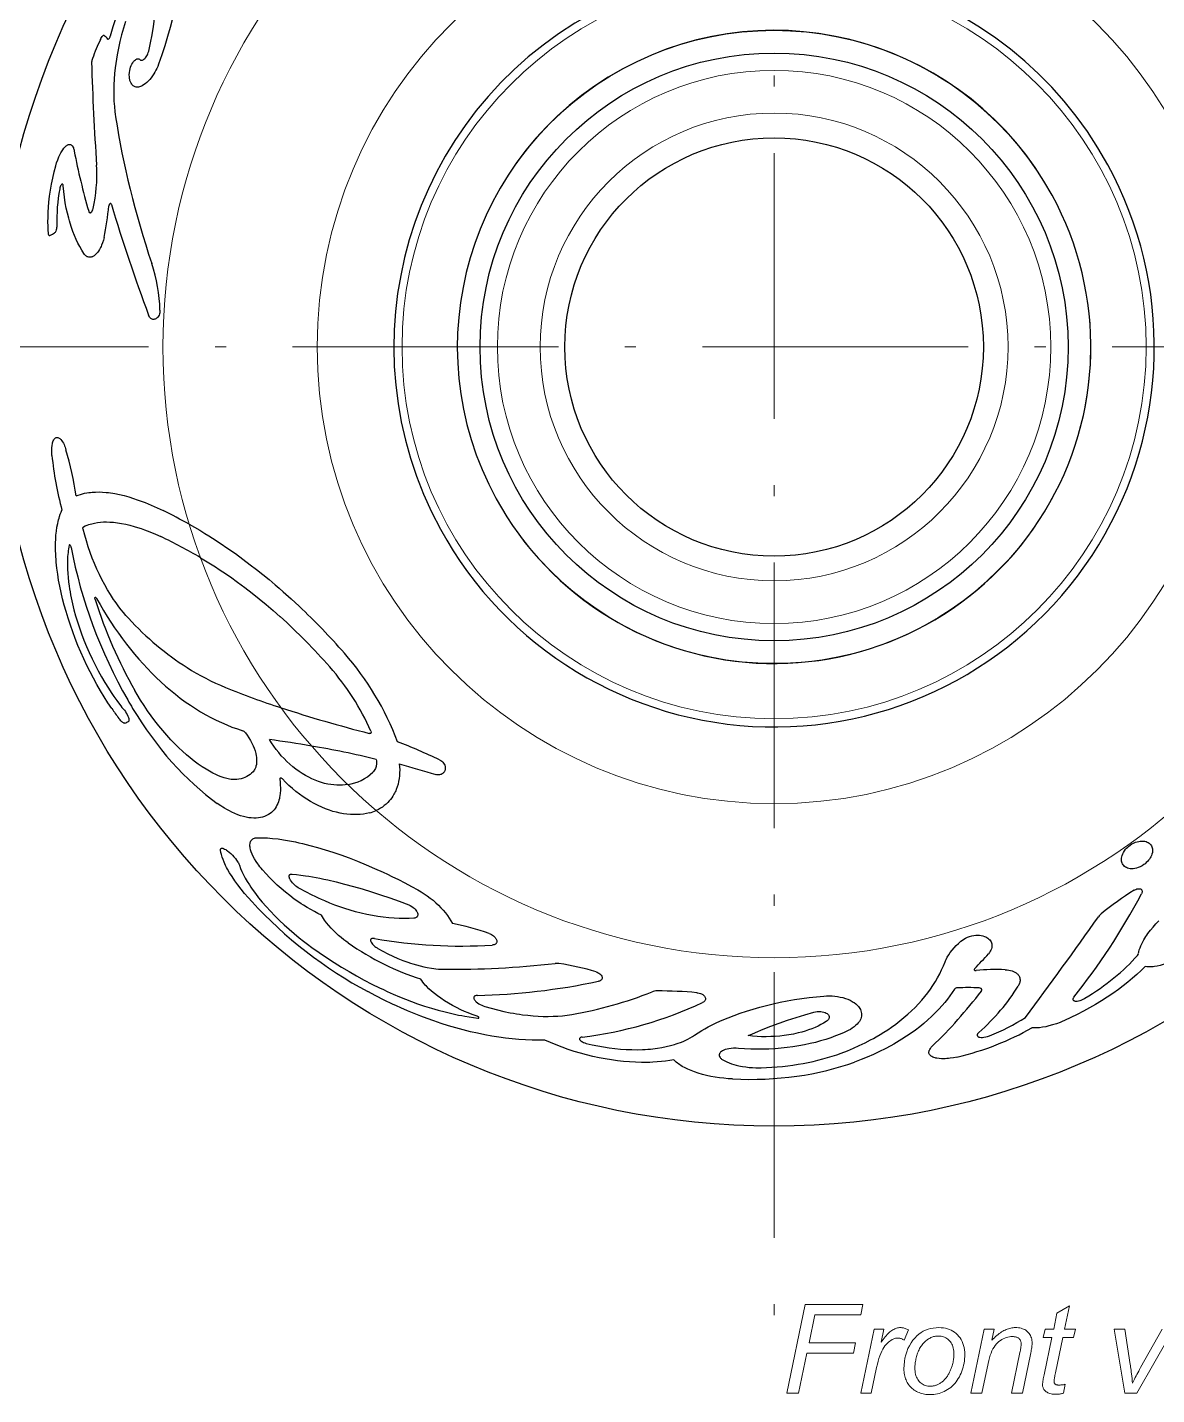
# Model space of a CAD drawing. Extents: x 0 to 594, y 0 to 575.
# Drawn here: x 213 to 263.9, y 481.4 to 543.2 of the extents above; entities that cross this region are included whole.
import ezdxf

# ---------------------------------------------------------------- set-up
doc = ezdxf.new("R2010")
doc.units = 0
doc.linetypes.add('DASHDOT', pattern=[18.5, 12, -3, 0.5, -3])

msp = doc.modelspace()

# ---------------------------------------------------------------- linework, layer by layer
at = {"color": 7, "linetype": 'DASHDOT', "lineweight": 13}
for p, q in [((246.667, 574.531), (246.667, 483.011)), ((292.427, 528.771), (200.907, 528.771))]:
    msp.add_line(p, q, dxfattribs=at)
at = {"color": 7, "lineweight": 30, "ltscale": 0.005429}
msp.add_line((217.918, 513.065), (217.809, 513.253), dxfattribs=at)
at = {"color": 7, "lineweight": 30}
for points in [[(220.011, 547.135), (220.011, 546.96), (220.007, 546.78), (219.996, 546.556), (219.979, 546.323), (219.957, 546.083), (219.93, 545.836), (219.909, 545.671), (219.885, 545.503), (219.858, 545.326), (219.829, 545.148), (219.765, 544.789), (219.728, 544.6), (219.688, 544.408), (219.646, 544.211), (219.6, 544.013), (219.503, 543.613), (219.396, 543.206), (219.28, 542.795), (219.155, 542.379), (219.02, 541.962), (218.877, 541.543)], [(218.432, 542.131), (218.511, 542.507), (218.582, 542.876), (218.645, 543.239), (218.699, 543.593), (218.744, 543.937), (218.781, 544.272), (218.796, 544.438), (218.809, 544.6), (218.82, 544.755), (218.828, 544.905), (218.836, 545.13), (218.839, 545.345), (218.837, 545.553), (218.829, 545.751), (218.821, 545.878), (218.81, 546)], [(217.38, 543.474), (217.289, 543.169), (217.206, 542.866), (217.132, 542.565), (217.067, 542.266), (217.037, 542.117), (217.01, 541.969), (216.977, 541.772), (216.948, 541.577), (216.923, 541.384), (216.895, 541.123), (216.874, 540.864), (216.861, 540.609), (216.855, 540.358), (216.857, 540.111), (216.866, 539.868), (216.883, 539.63), (216.907, 539.395), (216.921, 539.279), (216.938, 539.165)], [(216.253, 542.665), (216.269, 542.699), (216.299, 542.751), (216.331, 542.796), (216.358, 542.825), (216.371, 542.836), (216.384, 542.844), (216.399, 542.849), (216.412, 542.849), (216.423, 542.843)], [(216.593, 542.67), (216.597, 542.666), (216.603, 542.665), (216.609, 542.666), (216.616, 542.669), (216.634, 542.683), (216.652, 542.704), (216.666, 542.726), (216.678, 542.75), (216.69, 542.777), (216.698, 542.804)], [(217.574, 541.265), (217.589, 541.337), (217.611, 541.41), (217.641, 541.484), (217.673, 541.549), (217.71, 541.609), (217.75, 541.664), (217.791, 541.708), (217.833, 541.745), (217.855, 541.76), (217.876, 541.772), (217.896, 541.781), (217.915, 541.788), (217.944, 541.792), (217.97, 541.791), (217.993, 541.784), (218.014, 541.771), (218.032, 541.752)], [(218.032, 541.752), (218.049, 541.736), (218.069, 541.724), (218.092, 541.719), (218.117, 541.719), (218.133, 541.722), (218.15, 541.727), (218.184, 541.743), (218.22, 541.767), (218.255, 541.798), (218.289, 541.836), (218.322, 541.879), (218.352, 541.927), (218.374, 541.968), (218.393, 542.01), (218.415, 542.071), (218.432, 542.131)], [(218.877, 541.543), (218.838, 541.439), (218.8, 541.352), (218.759, 541.266), (218.715, 541.183), (218.667, 541.103), (218.607, 541.012), (218.545, 540.926), (218.479, 540.847), (218.412, 540.775), (218.344, 540.711), (218.275, 540.655), (218.205, 540.607), (218.136, 540.568), (218.102, 540.553), (218.069, 540.539), (218.016, 540.523), (217.965, 540.513), (217.916, 540.51), (217.869, 540.513), (217.824, 540.523), (217.79, 540.535), (217.757, 540.552), (217.727, 540.573), (217.698, 540.598), (217.681, 540.617), (217.664, 540.639), (217.634, 540.686), (217.609, 540.74), (217.596, 540.775), (217.586, 540.811), (217.577, 540.849), (217.569, 540.889), (217.56, 540.975), (217.558, 541.067), (217.563, 541.164), (217.574, 541.265)], [(214.236, 536.947), (214.278, 537.089), (214.325, 537.226), (214.377, 537.356), (214.433, 537.477), (214.463, 537.535), (214.493, 537.589), (214.522, 537.637), (214.551, 537.681), (214.597, 537.744), (214.644, 537.798), (214.69, 537.843), (214.713, 537.862), (214.736, 537.878), (214.759, 537.892), (214.781, 537.903), (214.801, 537.911), (214.82, 537.916), (214.85, 537.92), (214.878, 537.919), (214.905, 537.912), (214.931, 537.9), (214.96, 537.878), (214.987, 537.849), (215.011, 537.812), (215.032, 537.769), (215.044, 537.738), (215.054, 537.705), (215.065, 537.665), (215.074, 537.623)], [(213.906, 533.898), (213.895, 534.065), (213.888, 534.236), (213.885, 534.41), (213.887, 534.629), (213.895, 534.853), (213.909, 535.08), (213.93, 535.309), (213.961, 535.58), (214.001, 535.853), (214.048, 536.127), (214.103, 536.402), (214.166, 536.676), (214.236, 536.947)], [(215.923, 535.018), (215.97, 535.255), (216.01, 535.493), (216.042, 535.73), (216.067, 535.965), (216.084, 536.197), (216.094, 536.424), (216.096, 536.645), (216.092, 536.814), (216.083, 536.979)], [(214.577, 536.043), (214.571, 536.08), (214.566, 536.095), (214.56, 536.107), (214.551, 536.118), (214.541, 536.124), (214.53, 536.125), (214.522, 536.123), (214.513, 536.119), (214.496, 536.105), (214.478, 536.083), (214.457, 536.044), (214.438, 535.997), (214.427, 535.957), (214.418, 535.916)], [(215.501, 532.994), (215.408, 533.145), (215.319, 533.301), (215.235, 533.464), (215.155, 533.632), (215.08, 533.805), (215.01, 533.984), (214.944, 534.169), (214.883, 534.359), (214.851, 534.469), (214.82, 534.581), (214.763, 534.811), (214.712, 535.046), (214.669, 535.287), (214.631, 535.534), (214.601, 535.786), (214.577, 536.043)], [(215.727, 534.899), (215.737, 534.872), (215.752, 534.85), (215.76, 534.843), (215.769, 534.837), (215.784, 534.831), (215.801, 534.831), (215.818, 534.837), (215.83, 534.844), (215.843, 534.854), (215.866, 534.881), (215.887, 534.915), (215.908, 534.964), (215.923, 535.018)], [(216.748, 535.213), (216.743, 535.225), (216.737, 535.236), (216.731, 535.243), (216.723, 535.248), (216.709, 535.251), (216.693, 535.247), (216.678, 535.236), (216.665, 535.22), (216.653, 535.199), (216.643, 535.17), (216.637, 535.139)], [(214.282, 534.235), (214.281, 534.193), (214.277, 534.151), (214.27, 534.109), (214.256, 534.054), (214.238, 534.004), (214.222, 533.972), (214.204, 533.947), (214.187, 533.931)], [(213.974, 533.799), (213.965, 533.795), (213.957, 533.795), (213.945, 533.798), (213.934, 533.807), (213.925, 533.82), (213.918, 533.835), (213.913, 533.854), (213.906, 533.898)], [(216.415, 533.712), (216.386, 533.592), (216.35, 533.475), (216.309, 533.364), (216.286, 533.311), (216.262, 533.261), (216.217, 533.178), (216.169, 533.102), (216.118, 533.034), (216.066, 532.975), (216.016, 532.928), (215.966, 532.89), (215.914, 532.86), (215.889, 532.848), (215.863, 532.839), (215.829, 532.829), (215.796, 532.824), (215.762, 532.823), (215.725, 532.827), (215.689, 532.835), (215.654, 532.849), (215.621, 532.868), (215.599, 532.884), (215.578, 532.901), (215.558, 532.921), (215.538, 532.943), (215.501, 532.994)], [(218.941, 530.43), (218.94, 530.372), (218.933, 530.315), (218.919, 530.26), (218.901, 530.209), (218.877, 530.163), (218.849, 530.122), (218.821, 530.09), (218.791, 530.064), (218.759, 530.043), (218.726, 530.028), (218.693, 530.019), (218.659, 530.016), (218.626, 530.018), (218.593, 530.026), (218.562, 530.04), (218.531, 530.06), (218.501, 530.088), (218.473, 530.122), (218.448, 530.163), (218.428, 530.208)], [(214.064, 523.872), (214.056, 523.99), (214.053, 524.104), (214.058, 524.214), (214.069, 524.317), (214.085, 524.404), (214.095, 524.445), (214.107, 524.482), (214.125, 524.528), (214.144, 524.569), (214.166, 524.604), (214.181, 524.623), (214.196, 524.64), (214.212, 524.653), (214.228, 524.665), (214.251, 524.676), (214.275, 524.683), (214.299, 524.686), (214.33, 524.682), (214.363, 524.672), (214.395, 524.655), (214.427, 524.631), (214.449, 524.611), (214.471, 524.589), (214.513, 524.536), (214.548, 524.483), (214.581, 524.424), (214.613, 524.358), (214.636, 524.305), (214.657, 524.249), (214.677, 524.191), (214.696, 524.131)], [(215.161, 522.043), (215.253, 522.079), (215.348, 522.11), (215.445, 522.138), (215.539, 522.16), (215.634, 522.179), (215.731, 522.194), (215.805, 522.203), (215.88, 522.21), (216.033, 522.219), (216.19, 522.221), (216.35, 522.215), (216.514, 522.202), (216.611, 522.191), (216.709, 522.178), (216.808, 522.163), (216.909, 522.146), (217.112, 522.104), (217.319, 522.054), (217.53, 521.996), (217.744, 521.929), (217.918, 521.87), (218.093, 521.807), (218.27, 521.739), (218.404, 521.685), (218.539, 521.628), (218.811, 521.507), (219.086, 521.377)], [(216.768, 512.437), (216.594, 512.697), (216.424, 512.965), (216.258, 513.24), (216.096, 513.521), (215.94, 513.805), (215.789, 514.095), (215.644, 514.389), (215.503, 514.687), (215.369, 514.988), (215.241, 515.291), (215.119, 515.595), (215.004, 515.901), (214.896, 516.208), (214.796, 516.514), (214.702, 516.82), (214.621, 517.109), (214.546, 517.396), (214.479, 517.68), (214.42, 517.961), (214.368, 518.238), (214.324, 518.512), (214.287, 518.78), (214.259, 519.046), (214.248, 519.177), (214.239, 519.307), (214.233, 519.433), (214.228, 519.557), (214.226, 519.741), (214.228, 519.921), (214.235, 520.095), (214.247, 520.265), (214.267, 520.451), (214.293, 520.631), (214.325, 520.802), (214.344, 520.885), (214.364, 520.966), (214.386, 521.044), (214.409, 521.12), (214.442, 521.218), (214.479, 521.312), (214.517, 521.402)], [(215.472, 520.533), (215.466, 520.571), (215.465, 520.599), (215.469, 520.622), (215.476, 520.638), (215.485, 520.646)], [(215.485, 520.646), (215.566, 520.685), (215.65, 520.719), (215.735, 520.75), (215.796, 520.769), (215.859, 520.787), (215.986, 520.816), (216.118, 520.839), (216.253, 520.855), (216.392, 520.865), (216.534, 520.867), (216.679, 520.863), (216.763, 520.858), (216.849, 520.851), (216.939, 520.842), (217.031, 520.83), (217.212, 520.8), (217.397, 520.763), (217.585, 520.718), (217.777, 520.666), (217.932, 520.618), (218.09, 520.566), (218.248, 520.51), (218.369, 520.464), (218.49, 520.417), (218.734, 520.314), (218.982, 520.203)], [(220.267, 520.759), (220.502, 520.626), (220.736, 520.489), (220.969, 520.349), (221.143, 520.241), (221.316, 520.132), (221.662, 519.906), (222.005, 519.674), (222.345, 519.435), (222.683, 519.189), (223.017, 518.936), (223.302, 518.715), (223.584, 518.49), (223.864, 518.261), (224.142, 518.028), (224.326, 517.87), (224.508, 517.711), (224.87, 517.387), (225.226, 517.058)], [(217.52, 516.513), (217.405, 516.641), (217.291, 516.775), (217.19, 516.901), (217.09, 517.03), (216.992, 517.163), (216.919, 517.266), (216.848, 517.37), (216.708, 517.585), (216.573, 517.807), (216.446, 518.031), (216.324, 518.261), (216.207, 518.497), (216.095, 518.738), (215.988, 518.984), (215.887, 519.234), (215.792, 519.488), (215.702, 519.745), (215.619, 520.006), (215.543, 520.268), (215.472, 520.533)], [(214.843, 519.811), (214.827, 519.733), (214.814, 519.653), (214.801, 519.568), (214.79, 519.48), (214.774, 519.303), (214.765, 519.118), (214.763, 518.926), (214.767, 518.728), (214.777, 518.544), (214.793, 518.356), (214.814, 518.164), (214.84, 517.969), (214.86, 517.838), (214.882, 517.705), (214.908, 517.569), (214.935, 517.433), (214.993, 517.169), (215.06, 516.902), (215.134, 516.633), (215.216, 516.362), (215.305, 516.091), (215.401, 515.82), (215.51, 515.533), (215.627, 515.247), (215.75, 514.964), (215.88, 514.684), (216.015, 514.408), (216.157, 514.136), (216.304, 513.87), (216.456, 513.61), (216.613, 513.357), (216.737, 513.167), (216.863, 512.982), (216.991, 512.803), (217.12, 512.629)], [(214.934, 519.709), (214.926, 519.74), (214.916, 519.77), (214.906, 519.791), (214.895, 519.809), (214.887, 519.82), (214.879, 519.828), (214.868, 519.835), (214.859, 519.835), (214.85, 519.829), (214.844, 519.817), (214.843, 519.811)], [(220.772, 519.253), (220.999, 519.117), (221.225, 518.977), (221.45, 518.834), (221.618, 518.724), (221.786, 518.612), (222.119, 518.383), (222.449, 518.146), (222.777, 517.902), (223.102, 517.652), (223.423, 517.395), (223.741, 517.132), (224.056, 516.863), (224.367, 516.588)], [(216.015, 517.358), (216.009, 517.381), (216.005, 517.403), (216.004, 517.426), (216.007, 517.445), (216.013, 517.457), (216.022, 517.464), (216.028, 517.464), (216.035, 517.462), (216.05, 517.453), (216.067, 517.435), (216.082, 517.411)], [(221.328, 509.519), (221.176, 509.603), (221.025, 509.694), (220.846, 509.809), (220.668, 509.933), (220.489, 510.065), (220.312, 510.205), (220.135, 510.353), (219.96, 510.508), (219.786, 510.67), (219.615, 510.839), (219.429, 511.031), (219.246, 511.232), (219.066, 511.44), (218.89, 511.654), (218.717, 511.876), (218.548, 512.103), (218.383, 512.336), (218.223, 512.574), (218.068, 512.817), (217.918, 513.065)], [(217.336, 512.358), (217.379, 512.302), (217.423, 512.234), (217.463, 512.162), (217.494, 512.096), (217.519, 512.032), (217.533, 511.981), (217.542, 511.936), (217.543, 511.916), (217.542, 511.899), (217.54, 511.885), (217.536, 511.873), (217.53, 511.865), (217.523, 511.859)], [(217.349, 511.783), (217.332, 511.781), (217.311, 511.785), (217.288, 511.795), (217.269, 511.805), (217.249, 511.819), (217.226, 511.838), (217.202, 511.859), (217.172, 511.89), (217.141, 511.924), (217.084, 511.995)], [(228.466, 511.409), (228.472, 511.393), (228.474, 511.369), (228.472, 511.358), (228.468, 511.347), (228.456, 511.329), (228.439, 511.317), (228.428, 511.314), (228.417, 511.312), (228.393, 511.315)], [(222.797, 511.348), (222.882, 511.236), (222.96, 511.12), (223.032, 511.001), (223.096, 510.88), (223.151, 510.76), (223.198, 510.641), (223.237, 510.524), (223.267, 510.408), (223.288, 510.296), (223.296, 510.241), (223.302, 510.187), (223.305, 510.135), (223.306, 510.084), (223.303, 509.996), (223.293, 509.912), (223.276, 509.834), (223.265, 509.797), (223.252, 509.761), (223.238, 509.728), (223.222, 509.696), (223.199, 509.655), (223.173, 509.618), (223.144, 509.584)], [(227.423, 509.002), (227.303, 508.986), (227.18, 508.976), (227.054, 508.972), (226.927, 508.975), (226.797, 508.985), (226.659, 509.002), (226.519, 509.027), (226.377, 509.059), (226.235, 509.099), (226.092, 509.147), (225.948, 509.202), (225.805, 509.265), (225.662, 509.335), (225.514, 509.415), (225.368, 509.503), (225.224, 509.599), (225.082, 509.701), (224.942, 509.81), (224.806, 509.926), (224.673, 510.048), (224.544, 510.176), (224.42, 510.309), (224.301, 510.447), (224.187, 510.59), (224.078, 510.737), (223.976, 510.887), (223.88, 511.04)], [(223.144, 509.584), (223.079, 509.518), (223.01, 509.459), (222.936, 509.407), (222.858, 509.361), (222.777, 509.322), (222.691, 509.289), (222.601, 509.264), (222.508, 509.246), (222.411, 509.235), (222.33, 509.231), (222.247, 509.233), (222.162, 509.239), (222.075, 509.251), (222.016, 509.261), (221.957, 509.273), (221.835, 509.305), (221.711, 509.346), (221.585, 509.395), (221.457, 509.452), (221.328, 509.519)], [(228.705, 510.142), (228.715, 510.073), (228.72, 510.006), (228.718, 509.939), (228.715, 509.902), (228.709, 509.866), (228.699, 509.819), (228.685, 509.774), (228.668, 509.73), (228.645, 509.683), (228.617, 509.64), (228.586, 509.599), (228.551, 509.561)], [(229.744, 509.944), (229.757, 509.807), (229.763, 509.67), (229.762, 509.537), (229.754, 509.405), (229.739, 509.275), (229.717, 509.147), (229.688, 509.023), (229.652, 508.902), (229.61, 508.785), (229.585, 508.727), (229.559, 508.671), (229.532, 508.617), (229.503, 508.563), (229.457, 508.485), (229.406, 508.409), (229.352, 508.336), (229.293, 508.266), (229.223, 508.19), (229.147, 508.118), (229.067, 508.051), (228.983, 507.988), (228.894, 507.931), (228.801, 507.878), (228.704, 507.831)], [(231.562, 510.124), (231.614, 510.096), (231.662, 510.061), (231.705, 510.021), (231.742, 509.975), (231.773, 509.927), (231.797, 509.875), (231.813, 509.822), (231.821, 509.769), (231.822, 509.743), (231.821, 509.717), (231.818, 509.691), (231.813, 509.667), (231.806, 509.643), (231.797, 509.62), (231.787, 509.598), (231.775, 509.577), (231.756, 509.551), (231.734, 509.528), (231.71, 509.506), (231.676, 509.484), (231.64, 509.466), (231.6, 509.453), (231.558, 509.445), (231.515, 509.442), (231.476, 509.444), (231.438, 509.449), (231.399, 509.458)], [(224.348, 509.242), (224.364, 509.11), (224.374, 508.982), (224.378, 508.857), (224.376, 508.736), (224.368, 508.619), (224.354, 508.497), (224.344, 508.438), (224.332, 508.381), (224.311, 508.298), (224.286, 508.218), (224.258, 508.142), (224.225, 508.07), (224.185, 507.994), (224.14, 507.924), (224.09, 507.858), (224.035, 507.799), (223.977, 507.744), (223.913, 507.696)], [(224.47, 509.258), (224.45, 509.275), (224.429, 509.289), (224.408, 509.297), (224.391, 509.299), (224.376, 509.297), (224.364, 509.291), (224.355, 509.282), (224.35, 509.27), (224.347, 509.256), (224.348, 509.242)], [(228.398, 507.725), (228.262, 507.695), (228.124, 507.672), (227.981, 507.656), (227.836, 507.647), (227.688, 507.646), (227.537, 507.651), (227.384, 507.665), (227.229, 507.685), (227.072, 507.714), (226.913, 507.75), (226.753, 507.793), (226.592, 507.845), (226.421, 507.907), (226.25, 507.978), (226.079, 508.057), (225.908, 508.145), (225.739, 508.24), (225.571, 508.343), (225.404, 508.453), (225.24, 508.571), (225.079, 508.696), (224.921, 508.827), (224.766, 508.965), (224.616, 509.109), (224.47, 509.258)], [(223.913, 507.696), (223.836, 507.646), (223.753, 507.603), (223.667, 507.567), (223.576, 507.537), (223.482, 507.515), (223.383, 507.499), (223.281, 507.49), (223.175, 507.489), (223.066, 507.495), (222.953, 507.508), (222.831, 507.53), (222.707, 507.56), (222.58, 507.597), (222.45, 507.643), (222.318, 507.697), (222.185, 507.758), (222.076, 507.812), (221.967, 507.871), (221.858, 507.935), (221.775, 507.986), (221.692, 508.039), (221.526, 508.153)], [(223.57, 505.154), (223.513, 505.222), (223.457, 505.291), (223.406, 505.358), (223.356, 505.425), (223.281, 505.536), (223.213, 505.646), (223.154, 505.753), (223.103, 505.858), (223.063, 505.96), (223.046, 506.009), (223.032, 506.057), (223.014, 506.139), (223.007, 506.179), (223.004, 506.217), (223.002, 506.253), (223.003, 506.286), (223.007, 506.335), (223.017, 506.381), (223.032, 506.422), (223.051, 506.46), (223.074, 506.493), (223.102, 506.522), (223.134, 506.547), (223.171, 506.567), (223.206, 506.581), (223.244, 506.592), (223.285, 506.6), (223.318, 506.603), (223.352, 506.605)], [(223.352, 506.605), (223.494, 506.605), (223.641, 506.601), (223.792, 506.593), (223.908, 506.585), (224.027, 506.574), (224.271, 506.546), (224.524, 506.51), (224.785, 506.465), (225.053, 506.412), (225.213, 506.377), (225.375, 506.34), (225.54, 506.3), (225.707, 506.257), (226.046, 506.164), (226.393, 506.061), (226.746, 505.948), (227.105, 505.825), (227.48, 505.689), (227.86, 505.542), (228.245, 505.385), (228.633, 505.219), (229.023, 505.042), (229.218, 504.95), (229.414, 504.856), (229.708, 504.711), (230.001, 504.561), (230.293, 504.406), (230.584, 504.247)], [(262.419, 505.383), (262.397, 505.42), (262.379, 505.46), (262.365, 505.502), (262.356, 505.546), (262.352, 505.577), (262.35, 505.608), (262.35, 505.641), (262.353, 505.674), (262.362, 505.738), (262.38, 505.804), (262.405, 505.871), (262.44, 505.943), (262.484, 506.014), (262.535, 506.083), (262.581, 506.134), (262.63, 506.183), (262.683, 506.229), (262.739, 506.272), (262.815, 506.321), (262.895, 506.363), (262.977, 506.397), (263.052, 506.422), (263.126, 506.439), (263.2, 506.449), (263.271, 506.453), (263.339, 506.449), (263.404, 506.44), (263.46, 506.425), (263.512, 506.405), (263.56, 506.38), (263.603, 506.35), (263.641, 506.317), (263.674, 506.279)], [(221.675, 506.041), (221.675, 506.07), (221.68, 506.093), (221.684, 506.103), (221.691, 506.111), (221.703, 506.12), (221.719, 506.126), (221.738, 506.129), (221.755, 506.128), (221.773, 506.125), (221.813, 506.112), (221.859, 506.092), (221.909, 506.064), (221.949, 506.039), (221.989, 506.01), (222.063, 505.952), (222.137, 505.887), (222.211, 505.814), (222.283, 505.737), (222.345, 505.663), (222.401, 505.589), (222.457, 505.506), (222.481, 505.464), (222.502, 505.425), (222.518, 505.39), (222.531, 505.357)], [(223.097, 503.704), (222.923, 503.897), (222.758, 504.09), (222.602, 504.282), (222.456, 504.472), (222.32, 504.66), (222.195, 504.845), (222.088, 505.015), (221.993, 505.181), (221.948, 505.264), (221.907, 505.345), (221.87, 505.421), (221.837, 505.496), (221.788, 505.615), (221.747, 505.729), (221.715, 505.838), (221.691, 505.943), (221.675, 506.041)], [(263.674, 506.279), (263.7, 506.239), (263.721, 506.197), (263.737, 506.151), (263.747, 506.102), (263.752, 506.051), (263.751, 505.997), (263.743, 505.933), (263.726, 505.867), (263.701, 505.799), (263.675, 505.744), (263.644, 505.689), (263.608, 505.635), (263.567, 505.582), (263.52, 505.529), (263.468, 505.479), (263.413, 505.431), (263.355, 505.387), (263.276, 505.336), (263.193, 505.292), (263.11, 505.257), (263.033, 505.232), (262.958, 505.214), (262.883, 505.203), (262.812, 505.2), (262.743, 505.203), (262.679, 505.214), (262.624, 505.23), (262.572, 505.251), (262.526, 505.278), (262.485, 505.309), (262.449, 505.344), (262.419, 505.383)], [(222.531, 505.357), (222.582, 505.22), (222.643, 505.078), (222.714, 504.932), (222.794, 504.782), (222.883, 504.628), (222.98, 504.472), (223.043, 504.377), (223.108, 504.282), (223.247, 504.089), (223.397, 503.894), (223.557, 503.699), (223.738, 503.49), (223.928, 503.282), (224.127, 503.074), (224.335, 502.869), (224.549, 502.666), (224.771, 502.467), (224.999, 502.271), (225.231, 502.08), (225.418, 501.932), (225.608, 501.788), (225.8, 501.648)], [(226.237, 503.112), (226.075, 503.186), (225.912, 503.268), (225.748, 503.357), (225.583, 503.453), (225.418, 503.555), (225.314, 503.621), (225.211, 503.69), (225.007, 503.835), (224.804, 503.987), (224.604, 504.147), (224.42, 504.303), (224.24, 504.465), (224.064, 504.631), (223.894, 504.802), (223.729, 504.977), (223.57, 505.154)], [(225.234, 504.309), (225.18, 504.341), (225.126, 504.378), (225.073, 504.42), (225.016, 504.469), (224.963, 504.521), (224.918, 504.571), (224.878, 504.623), (224.837, 504.683), (224.806, 504.741), (224.795, 504.768), (224.785, 504.795), (224.777, 504.834), (224.775, 504.869), (224.777, 504.886), (224.781, 504.9), (224.787, 504.913), (224.794, 504.924), (224.806, 504.938), (224.822, 504.948), (224.84, 504.956), (224.855, 504.96), (224.872, 504.962), (224.909, 504.962)], [(224.909, 504.962), (225.104, 504.941), (225.304, 504.916), (225.51, 504.887), (225.669, 504.862), (225.83, 504.834), (226.16, 504.772), (226.339, 504.735), (226.522, 504.696), (226.895, 504.609), (227.279, 504.512), (227.673, 504.405), (228.074, 504.289), (228.484, 504.163), (228.899, 504.027), (229.32, 503.883), (229.746, 503.73), (230.175, 503.569)], [(230.404, 502.967), (230.194, 502.956), (229.981, 502.952), (229.746, 502.955), (229.508, 502.966), (229.267, 502.984), (229.023, 503.01), (228.778, 503.045), (228.53, 503.087), (228.28, 503.136), (228.029, 503.194), (227.776, 503.259), (227.521, 503.332), (227.294, 503.404), (227.067, 503.481), (226.838, 503.564), (226.609, 503.654), (226.38, 503.749), (226.237, 503.811), (226.094, 503.875), (225.95, 503.942), (225.807, 504.011), (225.52, 504.156), (225.234, 504.309)], [(230.584, 504.247), (230.729, 504.163), (230.871, 504.073), (231.009, 503.978), (231.143, 503.879), (231.272, 503.776), (231.395, 503.669), (231.514, 503.557), (231.627, 503.443), (231.732, 503.327), (231.83, 503.209), (231.921, 503.09), (232.003, 502.971), (232.077, 502.853), (232.142, 502.735)], [(262.922, 504.233), (262.958, 504.254), (262.995, 504.271), (263.041, 504.287), (263.086, 504.296), (263.129, 504.3), (263.168, 504.297), (263.203, 504.288), (263.233, 504.273), (263.246, 504.263), (263.256, 504.253), (263.272, 504.231), (263.281, 504.205), (263.285, 504.177), (263.282, 504.144), (263.273, 504.109), (263.257, 504.073)], [(230.175, 503.569), (230.242, 503.539), (230.308, 503.502), (230.37, 503.458), (230.417, 503.419), (230.459, 503.377), (230.496, 503.334), (230.527, 503.29), (230.542, 503.264), (230.555, 503.238), (230.568, 503.204), (230.577, 503.171), (230.581, 503.139), (230.579, 503.102), (230.571, 503.068), (230.564, 503.053), (230.555, 503.039), (230.545, 503.026), (230.533, 503.014), (230.508, 502.995), (230.477, 502.981), (230.443, 502.972), (230.404, 502.967)], [(227.436, 501.857), (227.34, 501.926), (227.245, 501.997), (227.125, 502.092), (227.009, 502.19), (226.897, 502.29), (226.791, 502.391), (226.673, 502.513), (226.564, 502.635), (226.465, 502.757), (226.42, 502.818), (226.377, 502.878), (226.325, 502.957), (226.278, 503.035), (226.237, 503.112)], [(263.115, 501.366), (263.131, 501.451), (263.155, 501.54), (263.186, 501.632), (263.224, 501.727), (263.264, 501.815), (263.31, 501.905), (263.361, 501.997), (263.403, 502.066), (263.448, 502.136), (263.496, 502.208), (263.546, 502.279), (263.656, 502.423), (263.775, 502.568), (263.904, 502.712), (264.041, 502.855)], [(233.799, 502.282), (233.855, 502.26), (233.909, 502.233), (233.96, 502.202), (234.006, 502.167), (234.044, 502.132), (234.077, 502.095), (234.094, 502.072), (234.109, 502.049), (234.126, 502.018), (234.138, 501.987), (234.145, 501.957), (234.148, 501.919), (234.147, 501.901), (234.144, 501.884), (234.137, 501.862), (234.126, 501.842), (234.112, 501.823), (234.1, 501.81), (234.086, 501.799), (234.057, 501.781), (234.023, 501.767), (233.985, 501.758), (233.943, 501.753)], [(255.101, 501.929), (255.166, 501.979), (255.237, 502.025), (255.313, 502.067), (255.402, 502.108), (255.495, 502.141), (255.59, 502.167), (255.679, 502.185), (255.767, 502.195), (255.854, 502.198), (255.938, 502.195), (256.019, 502.185), (256.095, 502.168), (256.159, 502.148), (256.219, 502.124), (256.274, 502.095), (256.323, 502.063), (256.367, 502.027), (256.405, 501.988), (256.436, 501.946), (256.462, 501.902), (256.481, 501.855), (256.495, 501.806), (256.501, 501.756), (256.501, 501.704), (256.494, 501.647), (256.479, 501.589), (256.457, 501.531), (256.426, 501.473), (256.388, 501.415), (256.343, 501.359)], [(225.8, 501.648), (226.13, 501.416), (226.463, 501.19), (226.799, 500.972), (227.138, 500.76), (227.478, 500.557), (227.82, 500.361), (228.164, 500.174), (228.508, 499.995), (228.853, 499.824), (229.026, 499.742), (229.199, 499.662), (229.475, 499.539), (229.751, 499.421), (230.026, 499.31), (230.301, 499.204), (230.575, 499.105), (230.886, 498.999), (231.196, 498.901), (231.504, 498.812), (231.811, 498.731), (232.114, 498.658), (232.414, 498.594), (232.563, 498.566), (232.711, 498.539), (232.908, 498.507), (233.103, 498.479), (233.297, 498.455)], [(228.624, 502.052), (228.576, 502.057), (228.553, 502.057), (228.531, 502.055), (228.514, 502.052), (228.499, 502.047), (228.48, 502.037), (228.465, 502.023), (228.455, 502.007), (228.449, 501.987), (228.448, 501.973), (228.449, 501.959), (228.452, 501.94), (228.457, 501.921), (228.475, 501.883), (228.5, 501.842), (228.538, 501.794), (228.586, 501.744), (228.641, 501.696), (228.691, 501.657), (228.744, 501.622), (228.783, 501.598)], [(228.783, 501.598), (229.008, 501.475), (229.233, 501.359), (229.46, 501.25), (229.686, 501.151), (229.913, 501.059), (230.138, 500.976), (230.249, 500.939), (230.361, 500.903), (230.526, 500.854), (230.69, 500.81), (230.852, 500.772), (231.011, 500.74), (231.205, 500.707), (231.301, 500.694), (231.395, 500.683), (231.518, 500.672), (231.64, 500.665), (231.758, 500.662)], [(254.385, 500.991), (254.407, 501.045), (254.431, 501.098), (254.485, 501.206), (254.549, 501.313), (254.621, 501.419), (254.701, 501.525), (254.789, 501.629), (254.885, 501.731), (254.989, 501.831), (255.101, 501.929)], [(249.698, 496.876), (249.976, 496.984), (250.248, 497.097), (250.514, 497.217), (250.773, 497.341), (251.026, 497.472), (251.15, 497.539), (251.271, 497.607), (251.451, 497.713), (251.626, 497.82), (251.797, 497.931), (251.964, 498.045), (252.158, 498.185), (252.346, 498.328), (252.527, 498.475), (252.701, 498.626), (252.869, 498.78), (253.029, 498.937), (253.183, 499.097), (253.33, 499.261), (253.469, 499.427), (253.601, 499.596), (253.723, 499.763), (253.838, 499.933), (253.947, 500.104), (254.048, 500.278), (254.142, 500.454), (254.23, 500.631), (254.311, 500.81), (254.385, 500.991)], [(265.111, 501.298), (264.959, 501.209), (264.807, 501.126), (264.655, 501.051), (264.509, 500.986), (264.366, 500.928), (264.225, 500.879), (264.089, 500.838), (263.96, 500.806), (263.836, 500.784), (263.777, 500.776), (263.72, 500.77), (263.637, 500.766), (263.559, 500.767), (263.487, 500.774), (263.419, 500.785)], [(238.634, 500.54), (238.679, 500.524), (238.722, 500.504), (238.76, 500.483), (238.795, 500.458), (238.832, 500.426), (238.862, 500.392), (238.885, 500.356), (238.898, 500.326), (238.905, 500.296), (238.906, 500.266), (238.9, 500.238), (238.889, 500.212), (238.871, 500.186), (238.846, 500.164), (238.816, 500.145), (238.781, 500.13), (238.741, 500.119)], [(255.722, 500.695), (255.713, 500.684), (255.707, 500.673), (255.703, 500.663), (255.701, 500.653), (255.701, 500.644), (255.704, 500.636), (255.709, 500.628), (255.716, 500.621), (255.725, 500.615), (255.736, 500.61), (255.763, 500.605), (255.784, 500.605)], [(257.102, 500.641), (257.185, 500.634), (257.263, 500.623), (257.338, 500.607), (257.407, 500.587), (257.476, 500.56), (257.539, 500.53), (257.594, 500.495), (257.643, 500.455), (257.665, 500.434), (257.684, 500.412), (257.708, 500.382), (257.727, 500.349), (257.743, 500.316), (257.758, 500.273), (257.767, 500.229), (257.771, 500.183), (257.769, 500.136), (257.761, 500.088), (257.754, 500.058), (257.744, 500.027), (257.718, 499.964), (257.684, 499.901)], [(263.419, 500.785), (263.237, 500.607), (263.047, 500.43), (262.848, 500.255), (262.642, 500.083), (262.429, 499.915), (262.21, 499.75), (261.964, 499.573), (261.71, 499.401), (261.449, 499.234), (261.182, 499.072), (260.91, 498.914), (260.632, 498.762), (260.349, 498.616), (260.062, 498.476), (259.771, 498.343)], [(236.312, 497.463), (236.027, 497.458), (235.738, 497.461), (235.444, 497.472), (235.148, 497.491), (234.847, 497.517), (234.544, 497.551), (234.238, 497.592), (233.921, 497.643), (233.601, 497.701), (233.279, 497.768), (232.955, 497.842), (232.628, 497.924), (232.301, 498.013), (231.971, 498.11), (231.641, 498.215), (231.309, 498.327), (231.01, 498.434), (230.711, 498.547), (230.411, 498.665), (230.112, 498.79), (229.812, 498.92), (229.625, 499.004), (229.438, 499.09), (229.064, 499.268), (228.691, 499.455), (228.319, 499.651)], [(233.223, 498.559), (233.041, 498.622), (232.858, 498.691), (232.69, 498.76), (232.523, 498.834), (232.332, 498.927), (232.145, 499.026), (231.962, 499.13), (231.785, 499.239), (231.616, 499.351), (231.471, 499.456), (231.333, 499.564), (231.203, 499.673), (231.083, 499.783), (230.972, 499.894), (230.921, 499.949), (230.872, 500.005), (230.812, 500.078), (230.757, 500.151), (230.707, 500.223)], [(254.815, 499.765), (254.713, 499.612), (254.605, 499.462), (254.493, 499.313), (254.374, 499.166), (254.251, 499.021), (254.1, 498.854), (253.942, 498.69), (253.777, 498.529), (253.605, 498.371), (253.425, 498.216), (253.24, 498.065), (253.047, 497.917), (252.848, 497.773), (252.643, 497.633), (252.431, 497.497), (252.312, 497.423), (252.19, 497.351), (252.066, 497.279), (251.939, 497.208), (251.683, 497.071), (251.419, 496.94), (251.149, 496.814), (250.872, 496.693), (250.59, 496.578), (250.301, 496.468)], [(256.023, 499.676), (256.036, 499.696), (256.044, 499.716), (256.047, 499.736), (256.044, 499.753), (256.037, 499.769), (256.025, 499.783), (256.014, 499.792), (256.001, 499.799), (255.969, 499.81), (255.932, 499.816)], [(233.273, 499.48), (233.245, 499.479), (233.219, 499.476), (233.188, 499.468), (233.161, 499.458), (233.139, 499.445), (233.121, 499.428), (233.11, 499.408), (233.104, 499.386), (233.104, 499.361), (233.107, 499.343), (233.114, 499.325), (233.123, 499.305), (233.135, 499.285), (233.167, 499.243), (233.189, 499.219), (233.214, 499.195), (233.273, 499.148), (233.341, 499.103), (233.403, 499.067), (233.469, 499.035), (233.54, 499.006), (233.611, 498.982)], [(243.079, 497.686), (243.236, 497.791), (243.403, 497.893), (243.544, 497.975), (243.691, 498.055), (243.843, 498.134), (243.96, 498.193), (244.081, 498.25), (244.329, 498.363), (244.588, 498.472), (244.857, 498.577), (245.135, 498.678), (245.422, 498.774), (245.716, 498.865), (246.018, 498.951), (246.321, 499.03), (246.63, 499.104), (246.944, 499.172), (247.264, 499.234), (247.588, 499.29), (247.915, 499.34), (248.245, 499.383), (248.577, 499.42), (248.91, 499.45)], [(243.182, 499.601), (243.219, 499.597), (243.279, 499.585), (243.337, 499.567), (243.39, 499.545), (243.442, 499.517), (243.486, 499.485), (243.505, 499.467), (243.522, 499.449), (243.544, 499.418), (243.561, 499.386), (243.57, 499.354), (243.573, 499.322), (243.568, 499.29), (243.557, 499.259), (243.538, 499.229), (243.511, 499.201), (243.478, 499.176), (243.439, 499.154)], [(248.91, 499.45), (249.036, 499.457), (249.162, 499.458), (249.287, 499.454), (249.41, 499.444), (249.529, 499.429), (249.645, 499.408), (249.769, 499.379), (249.886, 499.344), (249.997, 499.304), (250.101, 499.258), (250.15, 499.233), (250.197, 499.207), (250.241, 499.181), (250.283, 499.153), (250.355, 499.099), (250.419, 499.041), (250.448, 499.012), (250.474, 498.981), (250.51, 498.935), (250.541, 498.887), (250.567, 498.838), (250.587, 498.788), (250.605, 498.729), (250.615, 498.668), (250.618, 498.607), (250.613, 498.546), (250.6, 498.484), (250.58, 498.423), (250.552, 498.362), (250.517, 498.302), (250.494, 498.269), (250.469, 498.237), (250.413, 498.174), (250.349, 498.114), (250.277, 498.055), (250.197, 497.999), (250.11, 497.947), (250.016, 497.897)], [(260.205, 499.408), (260.18, 499.373), (260.171, 499.355), (260.164, 499.337), (260.16, 499.322), (260.158, 499.309), (260.16, 499.289), (260.166, 499.271), (260.177, 499.256), (260.192, 499.243), (260.206, 499.236), (260.221, 499.23), (260.258, 499.222), (260.3, 499.22), (260.354, 499.223), (260.414, 499.234), (260.477, 499.251), (260.531, 499.269), (260.585, 499.292), (260.643, 499.319), (260.698, 499.35)], [(233.297, 498.455), (233.318, 498.455), (233.333, 498.458), (233.341, 498.464), (233.343, 498.474), (233.34, 498.484), (233.331, 498.496), (233.318, 498.509), (233.295, 498.525), (233.268, 498.541), (233.223, 498.559)], [(233.611, 498.982), (233.899, 498.899), (234.185, 498.824), (234.471, 498.758), (234.754, 498.7), (234.896, 498.674), (235.038, 498.65), (235.177, 498.628), (235.315, 498.609), (235.551, 498.581), (235.785, 498.559), (236.015, 498.544), (236.243, 498.535), (236.466, 498.532), (236.686, 498.537), (236.902, 498.547), (237.118, 498.565), (237.33, 498.59), (237.536, 498.621)], [(245.495, 497.663), (245.659, 497.736), (245.825, 497.808), (246.169, 497.951), (246.525, 498.09), (246.892, 498.226), (247.271, 498.357), (247.659, 498.484), (248.056, 498.606), (248.462, 498.722)], [(248.462, 498.722), (248.537, 498.739), (248.615, 498.749), (248.695, 498.753), (248.774, 498.749), (248.844, 498.74), (248.91, 498.724), (248.966, 498.705), (249.016, 498.682), (249.056, 498.657), (249.091, 498.63), (249.118, 498.6), (249.138, 498.568), (249.151, 498.535), (249.156, 498.502), (249.154, 498.468), (249.144, 498.434), (249.136, 498.416), (249.125, 498.398), (249.098, 498.363), (249.063, 498.33), (249.02, 498.3)], [(250.016, 497.897), (249.836, 497.812), (249.652, 497.732), (249.44, 497.647), (249.222, 497.566), (248.998, 497.492), (248.769, 497.422), (248.536, 497.359), (248.299, 497.301), (248.042, 497.246), (247.782, 497.197), (247.518, 497.156), (247.251, 497.12), (246.982, 497.092), (246.71, 497.071), (246.436, 497.056), (246.162, 497.049), (245.887, 497.048), (245.611, 497.054), (245.336, 497.067), (245.062, 497.087)], [(249.02, 498.3), (248.902, 498.229), (248.778, 498.161), (248.649, 498.097), (248.514, 498.036), (248.371, 497.977), (248.222, 497.922), (248.069, 497.872), (247.912, 497.825), (247.751, 497.783), (247.648, 497.759), (247.544, 497.737), (247.334, 497.698), (247.119, 497.666), (246.919, 497.643), (246.717, 497.627), (246.514, 497.617), (246.309, 497.613), (246.105, 497.616), (245.9, 497.625), (245.697, 497.641), (245.495, 497.663)], [(255.911, 497.809), (255.877, 497.775), (255.863, 497.757), (255.852, 497.74), (255.844, 497.725), (255.839, 497.71), (255.836, 497.689), (255.838, 497.669), (255.846, 497.651), (255.858, 497.635), (255.869, 497.625), (255.883, 497.616), (255.917, 497.601), (255.958, 497.591), (256.013, 497.585), (256.074, 497.586), (256.14, 497.592), (256.222, 497.607), (256.304, 497.628), (256.387, 497.657)], [(259.771, 498.343), (259.675, 498.301), (259.577, 498.261), (259.409, 498.199), (259.239, 498.145), (259.072, 498.099), (258.929, 498.066), (258.789, 498.041), (258.655, 498.023), (258.526, 498.013), (258.464, 498.011), (258.404, 498.012), (258.348, 498.014), (258.295, 498.018)], [(242.134, 496.571), (241.955, 496.539), (241.77, 496.512), (241.581, 496.49), (241.388, 496.473), (241.191, 496.46), (241.064, 496.455), (240.937, 496.452), (240.677, 496.452), (240.413, 496.459), (240.145, 496.475), (239.873, 496.498), (239.599, 496.528), (239.323, 496.566), (239.047, 496.612), (238.77, 496.665), (238.487, 496.726), (238.205, 496.795), (237.924, 496.87), (237.646, 496.953), (237.37, 497.043), (237.098, 497.139), (236.831, 497.241), (236.568, 497.349), (236.312, 497.463)], [(238, 497.598), (237.964, 497.591), (237.933, 497.581), (237.909, 497.567), (237.893, 497.552), (237.884, 497.535), (237.882, 497.515), (237.886, 497.496), (237.897, 497.476), (237.912, 497.455), (237.927, 497.44), (237.944, 497.425), (237.98, 497.4), (238.021, 497.376), (238.068, 497.355), (238.126, 497.333), (238.187, 497.315)], [(238.187, 497.315), (238.446, 497.255), (238.706, 497.201), (238.966, 497.154), (239.225, 497.115), (239.483, 497.083), (239.739, 497.058), (239.992, 497.041), (240.242, 497.031), (240.488, 497.029), (240.73, 497.035), (240.85, 497.041), (240.969, 497.048), (241.084, 497.058), (241.198, 497.069), (241.403, 497.095), (241.603, 497.127), (241.797, 497.166), (241.984, 497.211), (242.164, 497.261), (242.252, 497.289), (242.337, 497.318), (242.448, 497.359), (242.556, 497.403), (242.659, 497.449), (242.771, 497.504), (242.879, 497.562), (242.981, 497.623), (243.079, 497.686)], [(254.924, 496.697), (254.77, 496.665), (254.618, 496.641), (254.542, 496.632), (254.467, 496.625), (254.396, 496.621), (254.327, 496.619), (254.217, 496.62), (254.114, 496.627), (254.018, 496.64), (253.973, 496.648), (253.931, 496.659), (253.879, 496.674), (253.832, 496.693), (253.789, 496.714), (253.765, 496.729), (253.743, 496.745), (253.723, 496.761), (253.706, 496.778), (253.685, 496.806), (253.669, 496.835), (253.659, 496.866), (253.654, 496.898), (253.655, 496.928), (253.66, 496.959), (253.669, 496.99), (253.679, 497.014), (253.691, 497.038), (253.721, 497.087), (253.761, 497.137), (253.809, 497.186)], [(244.794, 495.706), (244.595, 495.718), (244.397, 495.736), (244.201, 495.759), (244.007, 495.788), (243.809, 495.824), (243.615, 495.866), (243.427, 495.913), (243.245, 495.966), (243.071, 496.024), (242.921, 496.082), (242.779, 496.142), (242.646, 496.207), (242.522, 496.275), (242.462, 496.311), (242.405, 496.347), (242.354, 496.383), (242.305, 496.418), (242.243, 496.468), (242.186, 496.519), (242.134, 496.571)], [(245.062, 497.087), (244.951, 497.093), (244.839, 497.092), (244.732, 497.085), (244.63, 497.071), (244.543, 497.053), (244.464, 497.03), (244.393, 497.003), (244.361, 496.988), (244.331, 496.972), (244.288, 496.944), (244.253, 496.914), (244.225, 496.882), (244.204, 496.849), (244.197, 496.832), (244.193, 496.815), (244.189, 496.782), (244.193, 496.748), (244.205, 496.714), (244.225, 496.681), (244.252, 496.648), (244.273, 496.628), (244.298, 496.607), (244.325, 496.587), (244.355, 496.568)], [(244.355, 496.568), (244.443, 496.52), (244.539, 496.474), (244.642, 496.432), (244.751, 496.392), (244.853, 496.36), (244.958, 496.331), (245.068, 496.305), (245.152, 496.287), (245.237, 496.271), (245.386, 496.248), (245.537, 496.231), (245.69, 496.219), (245.845, 496.212), (245.962, 496.211), (246.078, 496.212)]]:
    msp.add_lwpolyline(points, dxfattribs=at)
at = {"color": 7, "lineweight": 13}
for points in [[(247.236, 481.512), (248.071, 485.512), (250.671, 485.512), (250.575, 485.056), (248.51, 485.056), (248.245, 483.782), (250.349, 483.782), (250.254, 483.326), (248.15, 483.326), (247.771, 481.512)], [(259.811, 481.913), (259.73, 481.509), (259.694, 481.5), (259.659, 481.493), (259.624, 481.486), (259.59, 481.48), (259.555, 481.475), (259.521, 481.47), (259.487, 481.467), (259.453, 481.465), (259.419, 481.463), (259.386, 481.463), (259.328, 481.464), (259.273, 481.469), (259.22, 481.476), (259.169, 481.486), (259.121, 481.499), (259.075, 481.515), (259.032, 481.534), (258.991, 481.555), (258.953, 481.58), (258.917, 481.608), (258.892, 481.63), (258.869, 481.654), (258.85, 481.68), (258.833, 481.707), (258.818, 481.736), (258.807, 481.767), (258.797, 481.799), (258.791, 481.833), (258.787, 481.868), (258.786, 481.905), (258.786, 481.927), (258.788, 481.953), (258.792, 481.985), (258.797, 482.021), (258.803, 482.062), (258.811, 482.109), (258.82, 482.16), (258.831, 482.217), (258.843, 482.278), (258.857, 482.344), (259.208, 484.028), (258.818, 484.028), (258.897, 484.41), (259.288, 484.41), (259.438, 485.122), (260.003, 485.463), (259.781, 484.41), (260.267, 484.41), (260.185, 484.028), (259.702, 484.028), (259.367, 482.426), (259.355, 482.367), (259.344, 482.314), (259.335, 482.265), (259.327, 482.221), (259.32, 482.182), (259.314, 482.148), (259.31, 482.119), (259.306, 482.094), (259.305, 482.075), (259.304, 482.06), (259.305, 482.043), (259.306, 482.027), (259.309, 482.012), (259.312, 481.997), (259.317, 481.983), (259.322, 481.97), (259.329, 481.958), (259.336, 481.947), (259.345, 481.936), (259.354, 481.927), (259.365, 481.918), (259.377, 481.91), (259.391, 481.903), (259.405, 481.897), (259.421, 481.892), (259.438, 481.888), (259.457, 481.885), (259.476, 481.882), (259.497, 481.881), (259.52, 481.88), (259.552, 481.881), (259.584, 481.882), (259.615, 481.883), (259.645, 481.886), (259.674, 481.889), (259.703, 481.892), (259.731, 481.896), (259.759, 481.901), (259.785, 481.907)], [(250.581, 481.512), (251.187, 484.41), (251.623, 484.41), (251.5, 483.818), (251.545, 483.883), (251.59, 483.945), (251.634, 484.003), (251.678, 484.058), (251.722, 484.11), (251.765, 484.157), (251.809, 484.202), (251.852, 484.243), (251.895, 484.28), (251.938, 484.314), (251.981, 484.345), (252.024, 484.372), (252.068, 484.396), (252.111, 484.417), (252.155, 484.435), (252.199, 484.449), (252.243, 484.461), (252.287, 484.469), (252.332, 484.474), (252.376, 484.475), (252.406, 484.474), (252.438, 484.471), (252.471, 484.466), (252.505, 484.458), (252.541, 484.449), (252.578, 484.437), (252.616, 484.423), (252.656, 484.407), (252.697, 484.389), (252.739, 484.369), (252.537, 483.91), (252.511, 483.928), (252.485, 483.944), (252.458, 483.958), (252.431, 483.97), (252.403, 483.98), (252.375, 483.988), (252.346, 483.995), (252.316, 483.999), (252.287, 484.002), (252.256, 484.003), (252.204, 484), (252.152, 483.992), (252.099, 483.977), (252.047, 483.957), (251.994, 483.931), (251.94, 483.899), (251.887, 483.861), (251.833, 483.818), (251.779, 483.769), (251.724, 483.714), (251.671, 483.651), (251.62, 483.58), (251.571, 483.499), (251.525, 483.409), (251.481, 483.309), (251.439, 483.201), (251.4, 483.083), (251.363, 482.956), (251.328, 482.82), (251.296, 482.674), (251.05, 481.512)], [(252.529, 482.612), (252.534, 482.778), (252.549, 482.939), (252.574, 483.094), (252.609, 483.244), (252.654, 483.387), (252.709, 483.525), (252.774, 483.657), (252.849, 483.782), (252.934, 483.903), (253.028, 484.017), (253.113, 484.104), (253.203, 484.182), (253.299, 484.251), (253.399, 484.31), (253.505, 484.361), (253.615, 484.402), (253.731, 484.434), (253.852, 484.457), (253.978, 484.471), (254.109, 484.475), (254.212, 484.472), (254.31, 484.462), (254.405, 484.446), (254.495, 484.423), (254.582, 484.393), (254.664, 484.357), (254.743, 484.315), (254.817, 484.266), (254.887, 484.21), (254.953, 484.148), (255.014, 484.08), (255.069, 484.008), (255.117, 483.931), (255.159, 483.849), (255.194, 483.763), (255.223, 483.672), (255.245, 483.577), (255.261, 483.477), (255.271, 483.373), (255.274, 483.264), (255.272, 483.165), (255.266, 483.067), (255.256, 482.97), (255.242, 482.875), (255.223, 482.782), (255.201, 482.69), (255.175, 482.599), (255.145, 482.509), (255.11, 482.421), (255.072, 482.335), (255.03, 482.251), (254.984, 482.171), (254.936, 482.095), (254.883, 482.023), (254.828, 481.955), (254.768, 481.891), (254.706, 481.831), (254.64, 481.775), (254.57, 481.724), (254.498, 481.676), (254.423, 481.632), (254.347, 481.593), (254.271, 481.559), (254.193, 481.529), (254.115, 481.504), (254.037, 481.483), (253.957, 481.467), (253.876, 481.456), (253.795, 481.449), (253.713, 481.447), (253.646, 481.448), (253.58, 481.452), (253.516, 481.46), (253.452, 481.47), (253.39, 481.483), (253.329, 481.499), (253.27, 481.517), (253.211, 481.539), (253.154, 481.564), (253.098, 481.591), (253.044, 481.621), (252.992, 481.654), (252.944, 481.689), (252.897, 481.726), (252.854, 481.766), (252.813, 481.808), (252.774, 481.852), (252.739, 481.899), (252.706, 481.949), (252.675, 482), (252.647, 482.054), (252.623, 482.11), (252.601, 482.167), (252.582, 482.225), (252.566, 482.286), (252.552, 482.348), (252.542, 482.411), (252.535, 482.476), (252.531, 482.543)], [(255.55, 481.512), (256.155, 484.41), (256.603, 484.41), (256.496, 483.905), (256.554, 483.963), (256.612, 484.017), (256.668, 484.069), (256.724, 484.117), (256.779, 484.162), (256.833, 484.204), (256.886, 484.242), (256.939, 484.278), (256.991, 484.31), (257.042, 484.339), (257.093, 484.365), (257.144, 484.388), (257.195, 484.408), (257.247, 484.426), (257.299, 484.441), (257.35, 484.453), (257.403, 484.463), (257.455, 484.47), (257.508, 484.474), (257.56, 484.475), (257.629, 484.473), (257.695, 484.468), (257.758, 484.458), (257.818, 484.445), (257.875, 484.427), (257.928, 484.406), (257.979, 484.382), (258.027, 484.353), (258.071, 484.32), (258.113, 484.284), (258.151, 484.245), (258.185, 484.203), (258.215, 484.158), (258.241, 484.111), (258.263, 484.061), (258.281, 484.009), (258.296, 483.954), (258.306, 483.897), (258.312, 483.837), (258.314, 483.774), (258.313, 483.74), (258.311, 483.702), (258.307, 483.661), (258.302, 483.615), (258.296, 483.567), (258.288, 483.514), (258.279, 483.458), (258.268, 483.398), (258.256, 483.334), (258.243, 483.266), (257.874, 481.512), (257.38, 481.512), (257.765, 483.348), (257.776, 483.4), (257.786, 483.45), (257.794, 483.496), (257.802, 483.54), (257.808, 483.581), (257.813, 483.619), (257.817, 483.654), (257.82, 483.687), (257.822, 483.717), (257.822, 483.744), (257.821, 483.772), (257.818, 483.8), (257.813, 483.826), (257.806, 483.851), (257.798, 483.875), (257.787, 483.898), (257.774, 483.92), (257.759, 483.94), (257.742, 483.96), (257.723, 483.979), (257.702, 483.996), (257.679, 484.011), (257.655, 484.025), (257.629, 484.036), (257.601, 484.046), (257.571, 484.054), (257.54, 484.061), (257.507, 484.065), (257.472, 484.068), (257.435, 484.069), (257.36, 484.066), (257.287, 484.058), (257.215, 484.044), (257.145, 484.025), (257.077, 484), (257.01, 483.97), (256.945, 483.935), (256.881, 483.894), (256.82, 483.848), (256.76, 483.796), (256.702, 483.737), (256.648, 483.671), (256.596, 483.597), (256.548, 483.515), (256.503, 483.425), (256.461, 483.328), (256.422, 483.223), (256.386, 483.11), (256.354, 482.989), (256.324, 482.86), (256.043, 481.512)], [(253.023, 482.661), (253.025, 482.581), (253.031, 482.505), (253.041, 482.433), (253.054, 482.365), (253.072, 482.301), (253.094, 482.241), (253.119, 482.185), (253.149, 482.132), (253.182, 482.084), (253.219, 482.04), (253.26, 482), (253.302, 481.964), (253.347, 481.932), (253.394, 481.905), (253.442, 481.881), (253.493, 481.862), (253.547, 481.848), (253.602, 481.837), (253.659, 481.831), (253.719, 481.829), (253.75, 481.829), (253.782, 481.831), (253.813, 481.834), (253.845, 481.839), (253.876, 481.845), (253.908, 481.852), (253.939, 481.86), (253.97, 481.87), (254.001, 481.88), (254.033, 481.893), (254.063, 481.906), (254.094, 481.921), (254.124, 481.937), (254.153, 481.955), (254.183, 481.973), (254.211, 481.994), (254.24, 482.015), (254.267, 482.038), (254.295, 482.062), (254.322, 482.088), (254.348, 482.114), (254.374, 482.142), (254.398, 482.17), (254.422, 482.198), (254.446, 482.228), (254.468, 482.258), (254.49, 482.289), (254.51, 482.321), (254.53, 482.353), (254.55, 482.387), (254.568, 482.42), (254.586, 482.455), (254.603, 482.49), (254.619, 482.525), (254.634, 482.561), (254.649, 482.597), (254.663, 482.634), (254.677, 482.672), (254.689, 482.71), (254.701, 482.748), (254.717, 482.802), (254.731, 482.855), (254.744, 482.908), (254.755, 482.961), (254.764, 483.013), (254.772, 483.064), (254.778, 483.116), (254.782, 483.166), (254.785, 483.217), (254.786, 483.266), (254.784, 483.343), (254.778, 483.417), (254.768, 483.486), (254.754, 483.553), (254.736, 483.615), (254.714, 483.675), (254.689, 483.73), (254.659, 483.782), (254.625, 483.831), (254.588, 483.876), (254.547, 483.917), (254.505, 483.954), (254.46, 483.987), (254.413, 484.015), (254.364, 484.039), (254.314, 484.059), (254.261, 484.074), (254.206, 484.085), (254.149, 484.091), (254.09, 484.093), (254.044, 484.092), (253.999, 484.089), (253.954, 484.083), (253.911, 484.076), (253.868, 484.066), (253.826, 484.053), (253.785, 484.039), (253.745, 484.022), (253.705, 484.004), (253.667, 483.983), (253.629, 483.96), (253.592, 483.934), (253.556, 483.907), (253.52, 483.878), (253.485, 483.847), (253.451, 483.813), (253.418, 483.778), (253.385, 483.74), (253.353, 483.701), (253.322, 483.659), (253.292, 483.616), (253.263, 483.571), (253.237, 483.525), (253.211, 483.478), (253.188, 483.429), (253.166, 483.379), (253.146, 483.327), (253.127, 483.274), (253.111, 483.22), (253.095, 483.164), (253.082, 483.108), (253.069, 483.054), (253.058, 483), (253.049, 482.948), (253.041, 482.897), (253.035, 482.847), (253.029, 482.799), (253.026, 482.752), (253.024, 482.706)]]:
    msp.add_lwpolyline(points, close=True, dxfattribs=at)
msp.add_lwpolyline([(264.701, 484.41), (263.042, 481.512), (262.494, 481.512), (262.019, 484.41), (262.499, 484.41), (262.747, 482.814), (262.756, 482.758), (262.764, 482.696), (262.774, 482.627), (262.783, 482.551), (262.793, 482.469), (262.803, 482.38), (262.814, 482.285), (262.825, 482.183), (262.837, 482.075), (262.848, 481.96), (262.878, 482.022), (262.908, 482.086), (262.941, 482.153), (262.974, 482.221), (263.01, 482.29), (263.047, 482.362), (263.086, 482.435), (263.126, 482.51), (263.168, 482.587), (263.211, 482.666), (264.18, 484.41)], dxfattribs=at)
at = {"color": 7, "lineweight": 30}
for radius in [35.2, 13.275, 9.449]:
    msp.add_circle((246.667, 528.771), radius, dxfattribs=at)
at = {"color": 7, "lineweight": 13}
for radius in [27.589, 20.628, 16.797, 14.29, 12.494, 10.562]:
    msp.add_circle((246.667, 528.771), radius, dxfattribs=at)
at = {"color": 7, "lineweight": 30}
for centre, radius, start, end in [((246.667, 528.771), 17.165, 28.64789, 208.64788), ((246.667, 528.771), 14.3, 28.64789, 208.64788), ((233.665, 534.9), 19.065, 155.96296, 158.79082), ((213.417, 539.723), 4.333, 42.85725, 46.07151), ((216.318, 541.615), 0.463, 156.86475, 177.57139), ((330.365, 544.919), 114.558, 181.64298, 183.9745), ((242.64, 542.798), 28.049, 190.63375, 196.35692), ((246.667, 528.771), 17.165, 208.64788, 28.64789), ((222.775, 534.39), 8.495, 169.64995, 181.04361), ((246.667, 528.771), 14.3, 208.64788, 28.64789), ((202.545, 536.602), 14.168, 348.22921, 354.07284), ((294.414, 558.524), 81.09, 196.70698, 200.43749), ((213.062, 535.509), 1.938, 298.0741, 305.48021), ((211.397, 530.193), 7.548, 1.79365, 18.08053), ((229.313, 525.394), 15.324, 185.70214, 195.09977), ((198.087, 519.336), 17.287, 9.00869, 16.10355), ((208.176, 499.098), 24.807, 60.83068, 63.91037), ((209.741, 500.635), 21.64, 59.35138, 64.72032), ((236.353, 523.801), 21.334, 197.57861, 209.63184), ((204.625, 495.138), 30.081, 41.17471, 46.77594), ((206.402, 496.603), 26.873, 41.23963, 48.04733), ((217.404, 506.3), 13.114, 20.71644, 41.22398), ((226.241, 523.895), 11.365, 237.67139, 247.52182), ((218.075, 506.818), 11.361, 23.83692, 41.3085), ((234.913, 545.019), 34.199, 247.62826, 252.10929), ((224.167, 518.015), 8.87, 217.38991, 219.62937), ((236.997, 523.992), 22.481, 209.77588, 210.90209), ((227.128, 519.521), 12.55, 214.36344, 216.84307), ((245.087, 576.152), 66.953, 252.00777, 255.56068), ((217.136, 512.507), 0.755, 286.41436, 300.85141), ((222.584, 511.188), 0.266, 36.86499, 69.59685), ((213.492, 437.984), 73.791, 80.4131, 81.90747), ((217.454, 479.939), 33.32, 64.94864, 68.49365), ((218.572, 468.458), 42.897, 76.33664, 80.32394), ((227.11, 511.058), 2.078, 278.66554, 313.93502), ((270.115, 644.369), 140.356, 253.28364, 253.98786), ((227.968, 509.467), 1.794, 283.86643, 294.23175), ((270.645, 491.887), 14.563, 122.02566, 129.22342), ((88.944, 624.376), 210.792, 323.3299, 324.85455), ((261.873, 502.625), 0.697, 128.83029, 144.25745), ((229.126, 488.454), 14.596, 71.32769, 78.07237), ((232.534, 524.257), 22.547, 260.01444, 273.58335), ((236.856, 500.251), 0.675, 81.51844, 95.80395), ((235.413, 490.177), 10.852, 72.73494, 81.82733), ((244.683, 511.64), 15.545, 315.24457, 318.59513), ((262.958, 501.404), 0.162, 315.3121, 346.25588), ((256.678, 492.012), 8.64, 87.18622, 95.93807), ((241.381, 499.044), 0.638, 89.19061, 110.52038), ((241.413, 480.487), 19.196, 84.71031, 90.06679), ((239.346, 512.27), 20.898, 313.79668, 322.94164), ((254.931, 499.667), 0.153, 90.85059, 139.94853), ((255.392, 490.749), 9.083, 86.59271, 92.92134), ((234.549, 516.148), 17.78, 279.67093, 291.81874), ((235.799, 515.57), 18.107, 276.9812, 294.95793), ((252.875, 506.576), 9.585, 291.49352, 302.456)]:
    msp.add_arc(centre, radius, start, end, dxfattribs=at)
for centre, major_axis, ratio, start_param, end_param in [((221.538, 544.558), (-3.994, -6.359), 0.501013, 4.750194, 5.283546), ((246.749, 527.139), (25.009, -29.775), 0.567853, 3.894188, 4.103017), ((227.053, 519.11), (7.092, -14.42), 0.709594, 4.337407, 4.800537), ((223.597, 525.558), (2.258, -14.366), 0.678221, 5.205362, 5.575638), ((226.321, 531.099), (-1.111, -18.472), 0.738257, 5.665695, 5.897591), ((223.951, 526.465), (1.706, -15.327), 0.673262, 5.624108, 5.997207), ((222.185, 515.822), (4.595, -8.653), 0.567491, 4.802396, 5.432816), ((254.54, 512.978), (-6.592, -19.322), 0.56678, 1.000974, 1.292229), ((228.054, 504.608), (7.268, -5.599), 0.438623, 4.335656, 5.072856), ((229.341, 504.956), (5.678, -4.135), 0.516671, 4.752796, 5.299378), ((246.794, 520.114), (29.948, 12.58), 0.495512, 3.993337, 4.173925), ((257.152, 502.289), (7.042, 2.753), 0.557594, 5.01204, 5.461862), ((239.858, 513.737), (19.763, 7.976), 0.598253, 4.14563, 4.4205), ((238.998, 507.233), (19.551, -5.333), 0.612874, 5.900168, 6.10868), ((254.57, 499.929), (6.228, 1.71), 0.498655, 4.632558, 5.210583), ((245.232, 500.531), (7.62, -0.396), 0.564992, 4.852876, 5.36754), ((244.822, 501.044), (9.37, -0.614), 0.567806, 4.746528, 5.37358)]:
    msp.add_ellipse(centre, major_axis=major_axis, ratio=ratio, start_param=start_param, end_param=end_param, dxfattribs=at)

doc.saveas('drawing.dxf')
